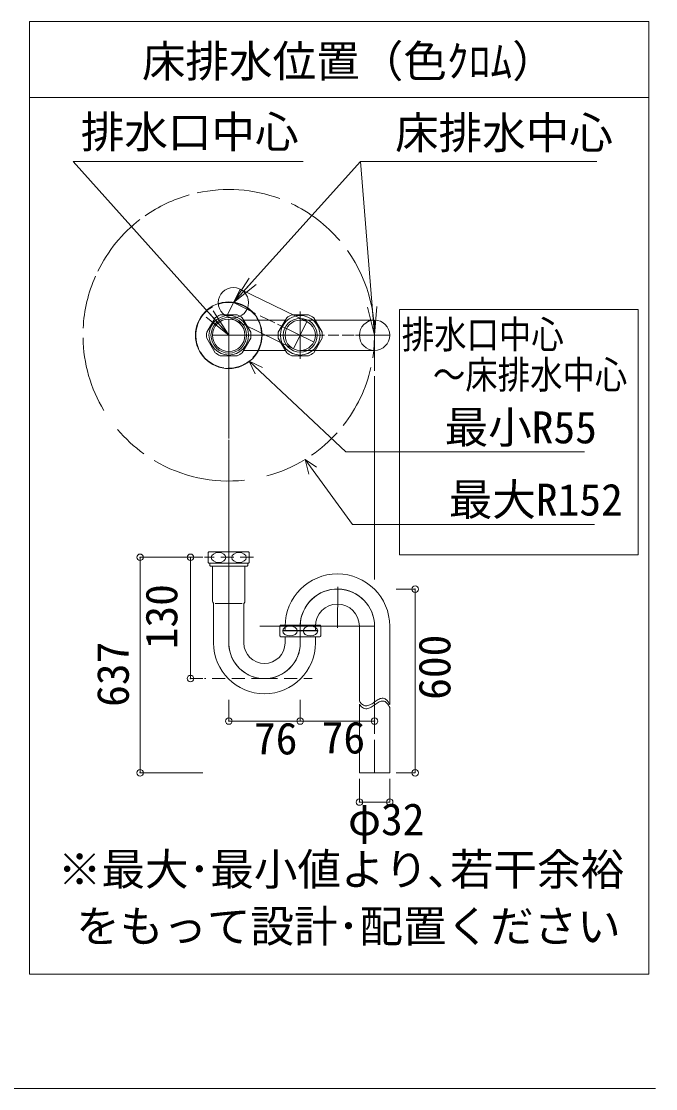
# Model space of a CAD drawing. Units: millimetres, scale not verified. Extents: x -1403 to 1403, y -962 to 946.
# Drawn here: x 995 to 1403, y -962 to -276 of the extents above; entities that cross this region are included whole.
import ezdxf
from ezdxf.enums import TextEntityAlignment as Align

# ---------------------------------------------------------------- set-up
doc = ezdxf.new("R2010")
doc.units = ezdxf.units.MM
doc.header["$LTSCALE"] = 7
doc.header["$PDMODE"] = 32
doc.header["$PDSIZE"] = 4.2
doc.linetypes.add('DASHED1', pattern=[1.8, 1.2, -0.6])
doc.layers.add('F-0', color=7, linetype='Continuous', lineweight=15)
doc.styles.add('ＭＳ ゴシック', font='')
doc.styles.get('ＭＳ ゴシック').set_extended_font_data('MS Gothic')

msp = doc.modelspace()

# ---------------------------------------------------------------- linework, layer by layer
at = {"layer": 'F-0', "lineweight": 18}
for p, q in [((1000.252, -275.801), (1000.252, -888.301)), ((1398.377, -275.801), (1000.252, -275.801)), ((1398.377, -888.301), (1398.377, -275.801)), ((1000.252, -888.301), (1398.377, -888.301))]:
    msp.add_line(p, q, dxfattribs=at)
at = {"layer": 'F-0'}
for p, q in [((1000.252, -324.801), (1398.377, -324.801)), ((1028.466, -365.993), (1176.252, -365.993)), ((1128.43, -477.588), (1028.466, -365.993)), ((1131.435, -456.631), (1213.135, -365.993)), ((1213.135, -365.993), (1364.963, -365.993)), ((1213.135, -365.993), (1252.936, -365.993)), ((1222.143, -477.588), (1213.135, -365.993)), ((1131.435, -456.631), (1141.462, -440.932)), ((1131.435, -456.631), (1143.737, -442.982)), ((1131.435, -456.631), (1146.012, -445.033)), ((1135.707, -447.879), (1127.162, -465.383)), ((1135.707, -447.879), (1178.64, -468.837)), ((1145.718, -463.603), (1131.435, -456.631)), ((1222.143, -477.588), (1217.612, -459.519)), ((1222.143, -477.588), (1220.664, -459.273)), ((1222.143, -477.588), (1223.717, -459.027)), ((1128.43, -477.588), (1113.889, -465.945)), ((1119.736, -466.31), (1114.315, -475.698)), ((1128.43, -477.588), (1116.17, -463.902)), ((1128.43, -477.588), (1118.451, -461.858)), ((1133.85, -464.42), (1123.01, -464.42)), ((1142.545, -475.698), (1137.124, -466.31)), ((1158.106, -469.65), (1148.687, -465.053)), ((1165.673, -466.31), (1160.253, -475.698)), ((1179.788, -464.42), (1168.947, -464.42)), ((1174.368, -492.659), (1174.368, -462.249)), ((1174.368, -489.685), (1174.368, -465.492)), ((1188.482, -475.698), (1183.062, -466.31)), ((1238.163, -461.103), (1238.163, -618.694)), ((1238.163, -461.103), (1391.707, -461.103)), ((1391.707, -461.103), (1391.707, -618.694)), ((1128.43, -467.176), (1128.43, -492.659)), ((1128.43, -467.18), (1128.43, -488.001)), ((1164.784, -467.85), (1138.013, -467.85)), ((1183.38, -481.987), (1159.787, -470.471)), ((1178.64, -468.837), (1170.095, -486.34)), ((1174.368, -467.85), (1222.143, -467.85)), ((1222.143, -487.327), (1222.143, -467.85)), ((1114.315, -479.479), (1119.736, -488.867)), ((1128.43, -477.588), (1117.844, -477.588)), ((1118.018, -477.588), (1151.399, -477.588)), ((1128.43, -477.588), (1189.972, -477.588)), ((1137.124, -488.867), (1142.545, -479.479)), ((1151.399, -477.588), (1190.063, -477.588)), ((1160.253, -479.479), (1165.673, -488.867)), ((1183.062, -488.867), (1188.482, -479.479)), ((1192.232, -477.588), (1199.254, -477.588)), ((1201.271, -477.588), (1209.019, -477.588)), ((1209.826, -477.588), (1231.881, -477.588)), ((1209.826, -477.588), (1231.881, -477.588)), ((1222.143, -477.588), (1222.143, -500.464)), ((1123.01, -490.757), (1133.85, -490.757)), ((1128.43, -488.001), (1128.43, -505.619)), ((1128.43, -543.873), (1128.43, -492.659)), ((1138.013, -487.327), (1164.784, -487.327)), ((1168.947, -490.757), (1179.788, -490.757)), ((1222.143, -487.327), (1174.368, -487.327)), ((1141.443, -494.278), (1145.346, -502.404)), ((1141.443, -494.278), (1150.158, -498.265)), ((1141.443, -494.278), (1203.715, -552.518)), ((1222.143, -503.789), (1222.143, -527.726)), ((1222.143, -505.383), (1222.143, -529.366)), ((1128.43, -516.245), (1128.43, -543.023)), ((1222.143, -528.751), (1222.143, -574.462)), ((1222.143, -533.056), (1222.143, -575.282)), ((1128.43, -553.224), (1128.43, -586.378)), ((1210.045, -552.518), (1203.715, -552.518)), ((1357.093, -552.518), (1210.045, -552.518)), ((1177.526, -557.411), (1179.804, -566.967)), ((1177.526, -557.411), (1184.929, -562.457)), ((1177.526, -557.411), (1207.937, -599.318)), ((1222.143, -575.077), (1222.143, -585.736)), ((1222.143, -580.407), (1222.143, -610.949)), ((1128.43, -591.054), (1128.43, -676.085)), ((1222.143, -591.665), (1222.143, -632.785)), ((1363.505, -599.318), (1207.937, -599.318)), ((1115.261, -617.291), (1115.261, -623.619)), ((1115.708, -616.78), (1141.152, -616.78)), ((1141.599, -623.619), (1141.599, -617.291)), ((1141.139, -624.13), (1115.708, -624.13)), ((1115.708, -624.13), (1115.721, -624.13)), ((1115.708, -624.13), (1115.721, -624.13)), ((1116.18, -624.13), (1116.18, -625.579)), ((1140.68, -625.579), (1140.68, -624.13)), ((1141.139, -624.13), (1141.152, -624.13)), ((1222.143, -618.738), (1222.143, -634.595)), ((1238.163, -618.694), (1391.707, -618.694)), ((1118.018, -626.069), (1118.018, -636.049)), ((1140.19, -626.069), (1128.43, -626.069)), ((1138.843, -636.049), (1138.843, -626.069)), ((1140.68, -625.579), (1140.19, -626.069)), ((1118.018, -636.049), (1118.018, -648.568)), ((1138.843, -648.568), (1138.843, -636.049)), ((1128.43, -675.335), (1128.43, -639.173)), ((1198.581, -639.388), (1198.244, -665.664)), ((1118.609, -649.855), (1118.149, -649.058)), ((1118.691, -650.162), (1118.691, -660.43)), ((1119.727, -649.997), (1128.43, -649.997)), ((1128.43, -649.997), (1137.133, -649.997)), ((1138.169, -675.335), (1138.169, -650.162)), ((1138.711, -649.058), (1138.251, -649.855)), ((1118.691, -660.43), (1118.691, -675.335)), ((1222.155, -664.616), (1148.468, -664.616)), ((1161.199, -664.514), (1161.199, -670.843)), ((1161.645, -664.003), (1187.09, -664.003)), ((1164.629, -664.616), (1164.629, -666.698)), ((1174.368, -675.285), (1174.368, -664.616)), ((1174.38, -675.335), (1174.38, -663.534)), ((1184.106, -666.698), (1184.106, -664.616)), ((1187.536, -670.843), (1187.536, -664.514)), ((1212.404, -664.616), (1212.404, -712.878)), ((1222.143, -664.616), (1222.143, -698.105)), ((1222.143, -664.616), (1222.143, -691.614)), ((1231.881, -715.012), (1231.881, -664.616)), ((1187.077, -671.353), (1161.645, -671.353)), ((1161.645, -671.353), (1161.658, -671.353)), ((1163.496, -667.678), (1163.496, -667.311)), ((1163.496, -667.311), (1174.368, -667.311)), ((1164.016, -667.678), (1163.496, -667.678)), ((1185.239, -667.678), (1164.016, -667.678)), ((1164.629, -671.624), (1164.629, -675.335)), ((1174.368, -667.311), (1185.239, -667.311)), ((1184.106, -675.335), (1184.106, -671.624)), ((1185.239, -667.678), (1185.239, -667.311)), ((1222.143, -697.593), (1222.143, -733.806)), ((1212.404, -714.715), (1212.404, -738.791)), ((1212.404, -738.791), (1212.404, -758.815)), ((1222.143, -737.564), (1222.143, -758.815)), ((-1402.92, -961.889), (1402.848, -961.889))]:
    msp.add_line(p, q, dxfattribs=at)
at = {"layer": 'F-0', "color": 4, "lineweight": 9}
for p, q in [((1071.409, -620.336), (1071.409, -758.815)), ((1071.409, -620.336), (1111.854, -620.336)), ((1103.826, -620.336), (1103.826, -698.303)), ((1103.826, -620.336), (1111.854, -620.336)), ((1248.197, -640.744), (1236.069, -640.744)), ((1248.197, -640.744), (1248.197, -758.815)), ((1103.826, -698.303), (1111.854, -698.303)), ((1128.43, -725.586), (1128.43, -711.852)), ((1174.38, -725.586), (1174.38, -711.852)), ((1222.143, -725.586), (1222.143, -711.852)), ((1128.43, -725.586), (1174.38, -725.586)), ((1174.38, -725.586), (1222.143, -725.586)), ((1071.409, -758.815), (1111.854, -758.815)), ((1248.197, -758.815), (1236.069, -758.815)), ((1212.404, -777.662), (1212.404, -762.785)), ((1231.881, -777.662), (1231.881, -762.785)), ((1212.404, -777.662), (1231.881, -777.662))]:
    msp.add_line(p, q, dxfattribs=at)
at = {"layer": 'F-0', "color": 4, "linetype": 'DASHED1', "lineweight": 9}
for p, q in [((1109.154, -620.336), (1109.064, -620.336)), ((1144.262, -620.336), (1112.852, -620.336)), ((1151.399, -698.303), (1112.857, -698.303)), ((1151.399, -698.303), (1181.965, -698.303))]:
    msp.add_line(p, q, dxfattribs=at)
at = {"layer": 'F-0'}
for points in [[(1178.64, -468.837), (1170.095, -486.34), (1127.162, -465.383)], [(1128.43, -639.002), (1128.43, -588.503), (1128.43, -544.723)], [(1128.43, -626.069), (1116.67, -626.069), (1116.18, -625.579)], [(1212.404, -758.815), (1231.881, -758.815), (1231.881, -716.849)]]:
    msp.add_lwpolyline(points, dxfattribs=at)
for centre, radius in [((1131.435, -456.631), 9.739), ((1128.43, -477.588), 21.438), ((1128.43, -477.588), 12.722), ((1128.43, -477.588), 11.433), ((1174.368, -477.588), 12.722), ((1174.368, -477.588), 10.872), ((1174.368, -477.588), 10.872), ((1222.143, -477.588), 9.739)]:
    msp.add_circle(centre, radius, dxfattribs=at)
at = {"layer": 'F-0', "lineweight": 18}
for centre, radius in [((1128.43, -477.588), 10.412), ((1174.368, -477.588), 9.739)]:
    msp.add_circle(centre, radius, dxfattribs=at)
at = {"layer": 'F-0'}
for centre, radius, start, end in [((1128.43, -477.588), 93.713, 69.55176, 102.48458), ((1128.43, -477.588), 93.713, 105.78741, 125.02387), ((1128.43, -477.588), 93.713, 40.45346, 64.61694), ((1128.43, -477.588), 93.713, 127.52212, 153.93512), ((1128.43, -477.588), 93.713, 351.07633, 35.51055), ((1128.43, -477.588), 93.713, 156.12741, 177.22121), ((1128.43, -477.588), 21.163, 119.87082, 203.47911), ((1128.43, -477.588), 21.163, 38.01873, 108.88428), ((1128.43, -477.588), 14.241, 112.37215, 127.62785), ((1128.43, -477.588), 14.241, 52.37215, 67.62785), ((1128.43, -477.588), 21.163, 317.38555, 32.77859), ((1174.368, -477.588), 14.241, 112.37215, 127.62785), ((1174.368, -477.588), 14.241, 52.37215, 67.62785), ((1128.43, -477.588), 93.713, 181.04134, 211.02681), ((1128.43, -477.588), 14.241, 172.37215, 187.62785), ((1128.43, -477.588), 14.241, 352.37215, 7.62785), ((1174.368, -477.588), 14.241, 172.37215, 187.62785), ((1174.368, -477.588), 14.241, 352.37215, 7.62785), ((1128.43, -477.588), 21.163, 211.12095, 261.30647), ((1128.43, -477.588), 14.241, 232.37215, 247.62785), ((1128.43, -477.588), 14.241, 292.37215, 307.62785), ((1174.368, -477.588), 14.241, 232.37215, 247.62785), ((1174.368, -477.588), 14.241, 292.37215, 307.62785), ((1128.43, -477.588), 21.163, 269.01468, 307.94515), ((1128.43, -477.588), 93.713, 321.76369, 347.20103), ((1128.43, -477.588), 93.713, 220.25424, 234.38576), ((1128.43, -477.588), 93.713, 304.63473, 317.9845), ((1128.43, -477.588), 93.713, 239.27946, 276.17448), ((1128.43, -477.588), 93.713, 285.1851, 301.59392), ((1128.43, -477.588), 93.713, 274.56964, 274.58397), ((1119.396, -620.455), 5.206, 135.09913, 142.57199), ((1137.464, -620.455), 5.206, 37.42801, 44.90087), ((1119.396, -620.455), 5.206, 217.42801, 224.90087), ((1137.464, -620.455), 5.206, 315.09913, 322.57199), ((1198.255, -664.616), 33.626, 0, 180), ((1198.255, -664.616), 23.887, 87.94387, 180), ((1198.255, -664.616), 23.9, 0, 177.40546), ((1198.255, -664.616), 23.887, 0, 87.94387), ((1118.998, -648.568), 0.98, 180, 210), ((1118.079, -650.162), 0.613, 0, 30), ((1138.781, -650.162), 0.613, 150, 180), ((1137.863, -648.568), 0.98, 330, 0), ((1198.255, -664.616), 14.149, 0, 180), ((1165.333, -667.678), 5.206, 135.09913, 142.57199), ((1183.402, -667.678), 5.206, 37.42801, 44.90087), ((1165.333, -667.678), 5.206, 217.42801, 224.90087), ((1164.016, -666.698), 0.613, 270, 0), ((1164.016, -671.624), 0.613, 0, 26.17755), ((1184.719, -666.698), 0.613, 180, 270), ((1184.719, -671.624), 0.613, 150, 180), ((1183.402, -667.678), 5.206, 315.09913, 322.57199), ((1151.399, -675.335), 32.708, 180, 0), ((1151.399, -675.335), 22.969, 180, 270), ((1151.399, -675.335), 22.981, 181.87086, 0), ((1151.399, -675.335), 13.23, 180, 0), ((1151.399, -675.335), 22.969, 270, 0), ((1219.847, -708.095), 8.847, 212.72203, 226.60953), ((1306.028, -833.109), 146.218, 124.52174, 125.14879), ((1234.907, -729.655), 20.674, 120.34038, 124.6107), ((1229.025, -719.524), 8.96, 111.45266, 120.60102), ((1229.025, -721.361), 8.96, 111.45266, 120.60102), ((1227.512, -715.593), 4.748, 96.00772, 111.8117), ((1227.512, -717.43), 4.748, 96.00772, 111.8117), ((1227.346, -714.179), 3.325, 73.97913, 95.71073), ((1227.346, -716.017), 3.325, 73.97913, 95.71073), ((1227.11, -714.639), 3.833, 51.5772, 72.48176), ((1227.11, -716.476), 3.833, 51.5772, 72.48176), ((1225.112, -716.895), 6.845, 35.29043, 50.21011), ((1225.112, -718.733), 6.845, 35.29043, 50.21011), ((1218.932, -721.035), 14.281, 24.94423, 34.52454), ((1219.847, -709.933), 8.847, 212.72203, 226.60953), ((1217.214, -710.994), 4.933, 225.702, 245.03152), ((1217.214, -712.831), 4.933, 225.702, 245.03152), ((1216.733, -712.053), 3.769, 244.86394, 266.31233), ((1216.733, -713.891), 3.769, 244.86394, 266.31233), ((1216.746, -711.361), 4.461, 266.722, 284.24596), ((1216.746, -713.199), 4.461, 266.722, 284.24596), ((1216.05, -708.743), 7.17, 284.48835, 295.96465), ((1216.05, -710.58), 7.17, 284.48835, 295.96465), ((1213.248, -703.013), 13.549, 296.00867, 302.489), ((1213.248, -704.85), 13.549, 296.00867, 302.489), ((1202.248, -685.715), 34.047, 302.46715, 305.15235), ((1202.248, -687.553), 34.047, 302.46715, 305.15235), ((1306.028, -834.947), 146.218, 124.52174, 125.14879), ((1234.907, -731.492), 20.674, 120.34038, 124.6107), ((1218.932, -722.872), 14.281, 24.94423, 34.52454)]:
    msp.add_arc(centre, radius, start, end, dxfattribs=at)
for centre in [(1121.846, -620.455), (1135.014, -620.455), (1167.783, -667.678), (1180.952, -667.678)]:
    msp.add_ellipse(centre, major_axis=(4.694, 0), ratio=0.674074, dxfattribs=at)
at = {"layer": 'F-0', "color": 6}
for p in [(1071.409, -620.336), (1103.826, -620.336), (1248.197, -640.744), (1103.826, -698.303), (1128.43, -725.586), (1174.38, -725.586), (1222.143, -725.586), (1071.409, -758.815), (1248.197, -758.815), (1212.404, -777.662), (1231.881, -777.662)]:
    msp.add_point(p, dxfattribs=at)

# ---------------------------------------------------------------- texts
at = {"layer": 'F-0', "style": 'ＭＳ ゴシック'}
for s, p in [('床排水位置（色ｸﾛﾑ）', (1072.601, -317.826)), ('排水口中心', (1033.316, -363.315)), ('床排水中心', (1235.329, -363.844)), ('最小R55', (1267.183, -553.229)), ('最大R152', (1269.857, -599.681)), ('76', (1144.635, -753.191)), ('76', (1188.165, -752.599)), ('φ32', (1205.082, -805.112)), ('※最大･最小値より､若干余裕', (1018.541, -837.355)), ('をもって設計･配置ください', (1030.374, -873.905))]:
    msp.add_text(s, height=20.53, dxfattribs=at).set_placement(p, align=Align.BOTTOM_LEFT)
at = {"layer": 'F-0', "style": 'ＭＳ ゴシック', "width": 0.85}
for s, p in [('排水口中心', (1239.644, -491.48)), ('～床排水中心', (1259.654, -517.372))]:
    msp.add_text(s, height=17.96, dxfattribs=at).set_placement(p, align=Align.BOTTOM_LEFT)
at = {"layer": 'F-0', "style": 'ＭＳ ゴシック'}
for s, p in [('130', (1101.545, -679.463)), ('600', (1277.069, -711.959)), ('637', (1070.344, -716.481))]:
    msp.add_text(s, height=20.53, rotation=90, dxfattribs=at).set_placement(p, align=Align.BOTTOM_LEFT)

doc.saveas('drawing.dxf')
